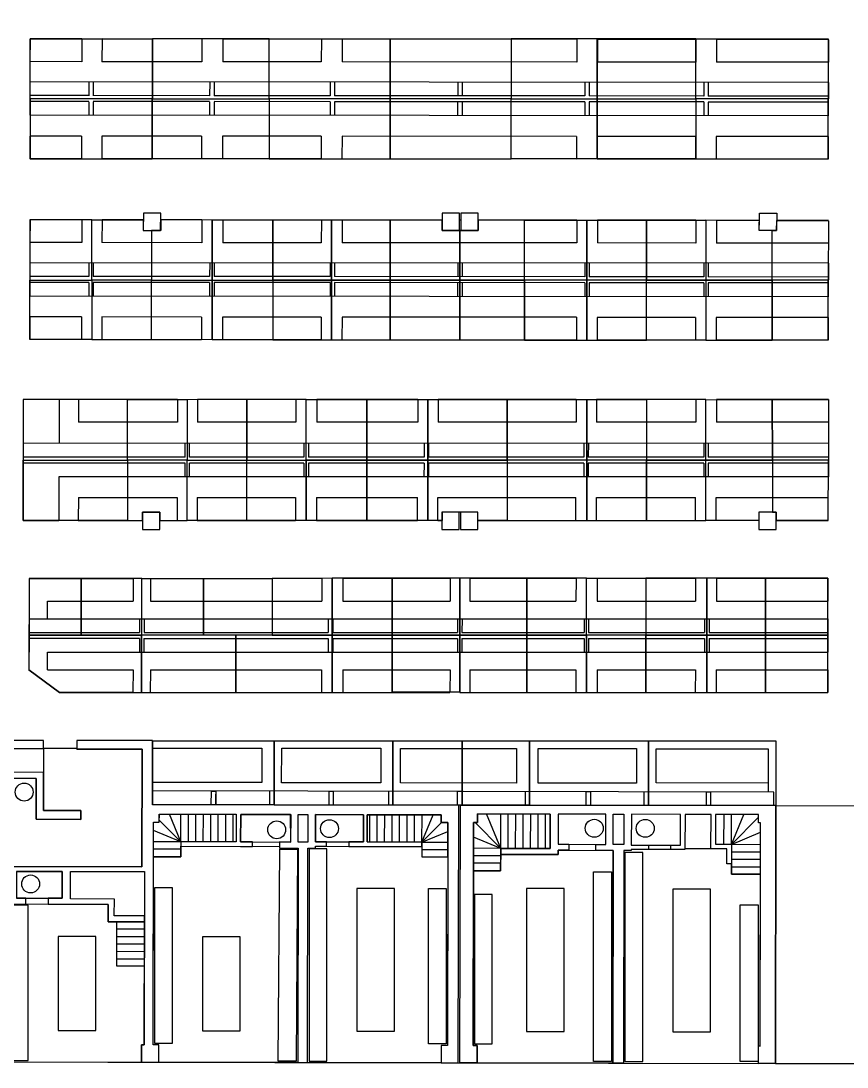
# Model space of a CAD drawing. Header units: millimetres. Extents: x 4722 to 16657, y -6012 to 3767.
# Drawn here: x 7179 to 9943, y -6012 to -2509 of the extents above; entities that cross this region are included whole.
import ezdxf

# ---------------------------------------------------------------- set-up
doc = ezdxf.new("R2010")
doc.units = ezdxf.units.MM
for name, color, linetype in [('Chair', 4, 'Continuous'), ('Entrance', 2, 'Continuous'), ('Floor', 3, 'Continuous'), ('Furniture', 2, 'Continuous'), ('Offices', 1, 'Continuous'), ('Stairs', 2, 'Continuous'), ('Toilets', 40, 'Continuous'), ('Walls', 6, 'Continuous')]:
    doc.layers.add(name, color=color, linetype=linetype)

msp = doc.modelspace()

# ---------------------------------------------------------------- linework, layer by layer
at = {"layer": 'Chair', "linetype": 'ByBlock'}
for p, q in [((7209.1, -2569.7), (7208.9, -2645.7)), ((7382.1, -2569.9), (7209.1, -2569.7)), ((7382.1, -2569.9), (7381.9, -2645.9)), ((7450.1, -2569.9), (7449.9, -2645.9)), ((7784.1, -2570.1), (7450.1, -2569.9)), ((7784.1, -2570.1), (7783.9, -2646.1)), ((7854.1, -2570.2), (7853.9, -2646.2)), ((8184.1, -2570.4), (7854.1, -2570.2)), ((8184.1, -2570.4), (8183.9, -2646.4)), ((8254.1, -2570.5), (8253.9, -2646.5)), ((8588.2, -2570.7), (8254.1, -2570.5)), ((9039.1, -2571), (8588.2, -2570.7)), ((9039.1, -2571), (9038.9, -2647)), ((9108.1, -2571.1), (9107.9, -2647.1)), ((9437.1, -2571.3), (9108.1, -2571.1)), ((9437.1, -2571.3), (9436.9, -2647.3)), ((9506.1, -2571.4), (9505.9, -2647.4)), ((9881.1, -2571.6), (9506.1, -2571.4)), ((9881.1, -2572.7), (9880.9, -2647.6)), ((7381.9, -2645.9), (7208.9, -2645.7)), ((7783.9, -2646.1), (7449.9, -2645.9)), ((8183.9, -2646.4), (7853.9, -2646.2)), ((9038.9, -2647), (8253.9, -2646.5)), ((9436.9, -2647.3), (9107.9, -2647.1)), ((9881.1, -2647.6), (9505.9, -2647.4)), ((7208.8, -2713.2), (7208.5, -2825.2)), ((9881.1, -2715.1), (7208.8, -2713.2)), ((7405.9, -2714), (7405.8, -2760)), ((7405.9, -2714), (7405.8, -2760)), ((7420.9, -2714), (7420.8, -2760)), ((7420.9, -2714), (7420.8, -2760)), ((7810.3, -2714), (7810.2, -2760)), ((7825.3, -2714), (7825.2, -2760)), ((8213.5, -2714), (8213.4, -2760)), ((8228.5, -2714), (8228.4, -2760)), ((8640.3, -2714.3), (8640.2, -2760.3)), ((8655.3, -2714.3), (8655.2, -2760.3)), ((9065.8, -2714.6), (9065.7, -2760.6)), ((9080.8, -2714.6), (9080.7, -2760.6)), ((9463.8, -2714.8), (9463.7, -2760.8)), ((9478.8, -2714.9), (9478.7, -2760.9)), ((9880.8, -2715.1), (9880.5, -2827.1)), ((7405.8, -2759.4), (7208.7, -2759.2)), ((7810.2, -2759.7), (7420.8, -2759.4)), ((8213.4, -2760), (7825.2, -2759.7)), ((9065.7, -2760.6), (8228.4, -2760)), ((9463.7, -2760.8), (9080.7, -2760.6)), ((9881.1, -2761.1), (9478.7, -2760.9)), ((7405.7, -2779.4), (7208.6, -2779.2)), ((7405.7, -2780), (7405.6, -2826)), ((7420.7, -2780), (7420.6, -2826)), ((7810.2, -2779.7), (7420.7, -2779.4)), ((7810.2, -2780), (7810, -2826)), ((7825.2, -2780), (7825, -2826)), ((8213.3, -2780), (7825.2, -2779.7)), ((8213.3, -2780), (8213.2, -2826)), ((8228.3, -2780), (8228.2, -2826)), ((9065.6, -2780.6), (8228.3, -2780)), ((8640.1, -2780.3), (8640, -2826.3)), ((8655.1, -2780.3), (8655, -2826.3)), ((9065.6, -2780.6), (9065.5, -2826.6)), ((9080.6, -2780.6), (9080.5, -2826.6)), ((9463.6, -2780.8), (9080.6, -2780.6)), ((9463.6, -2780.8), (9463.5, -2826.8)), ((9478.6, -2780.9), (9478.5, -2826.9)), ((9881.1, -2781.1), (9478.6, -2780.9)), ((9881.1, -2827.1), (7208.5, -2825.2)), ((7208.3, -2894.7), (7208.1, -2970.7)), ((7381.3, -2894.9), (7208.3, -2894.7)), ((7381.3, -2894.9), (7381.1, -2970.9)), ((7449.3, -2894.9), (7449.1, -2970.9)), ((7783.3, -2895.1), (7449.3, -2894.9)), ((7783.3, -2895.1), (7783.1, -2971.1)), ((7853.3, -2895.2), (7853.1, -2971.2)), ((8183.3, -2895.4), (7853.3, -2895.2)), ((8183.3, -2895.4), (8183.1, -2971.4)), ((8253.3, -2895.5), (8253.1, -2971.5)), ((9038.3, -2896), (8253.3, -2895.5)), ((9038.3, -2896), (9038.1, -2972)), ((9107.3, -2896.1), (9107.1, -2972.1)), ((9436.3, -2896.3), (9107.3, -2896.1)), ((9436.3, -2896.3), (9436.1, -2972.3)), ((9505.3, -2896.4), (9505.1, -2972.4)), ((9881.1, -2896.6), (9505.3, -2896.4)), ((9880.3, -2896.6), (9880.1, -2972.6)), ((7381.1, -2970.9), (7208.1, -2970.7)), ((7783.1, -2971.1), (7449.1, -2970.9)), ((8183.1, -2971.4), (7853.1, -2971.2)), ((9038.1, -2972), (8253.1, -2971.5)), ((9436.1, -2972.3), (9107.1, -2972.1)), ((9880.1, -2972.6), (9505.1, -2972.4)), ((7209.1, -3175.4), (7208.9, -3251.4)), ((7382.1, -3175.5), (7209.1, -3175.4)), ((7382.1, -3175.5), (7381.9, -3251.5)), ((7450.1, -3175.6), (7449.9, -3251.6)), ((7588.4, -3175.7), (7450.1, -3175.6)), ((7784.1, -3175.8), (7646.3, -3175.7)), ((7784.1, -3175.8), (7783.9, -3251.8)), ((7854.1, -3175.9), (7853.9, -3251.9)), ((8184.1, -3176.1), (7854.1, -3175.9)), ((8184.1, -3176.1), (8183.9, -3252.1)), ((8254.1, -3176.2), (8253.9, -3252.2)), ((8588.2, -3176.4), (8254.1, -3176.2)), ((8651, -3176.4), (8646, -3176.4)), ((9039.1, -3176.7), (8709, -3176.5)), ((9039.1, -3176.7), (9038.9, -3252.7)), ((9108.1, -3176.8), (9107.9, -3252.8)), ((9437.1, -3177), (9108.1, -3176.8)), ((9437.1, -3177), (9436.9, -3253)), ((9506.1, -3177.1), (9505.9, -3253.1)), ((9649.8, -3177.2), (9506.1, -3177.1)), ((9881.1, -3177.3), (9707.8, -3177.2)), ((9881.1, -3178.4), (9880.9, -3253.3)), ((7381.9, -3251.5), (7208.9, -3251.4)), ((7783.9, -3251.8), (7449.9, -3251.6)), ((8183.9, -3252.1), (7853.9, -3251.9)), ((9038.9, -3252.7), (8253.9, -3252.2)), ((9436.9, -3253), (9107.9, -3252.8)), ((9881.1, -3253.3), (9505.9, -3253.1)), ((7208.8, -3318.9), (7208.5, -3430.9)), ((9881.1, -3320.8), (7208.8, -3318.9)), ((7405.9, -3319.6), (7405.8, -3365.6)), ((7405.9, -3319.6), (7405.8, -3365.6)), ((7420.9, -3319.6), (7420.8, -3365.6)), ((7420.9, -3319.6), (7420.8, -3365.6)), ((7810.3, -3319.6), (7810.2, -3365.6)), ((7810.3, -3319.6), (7810.2, -3365.6)), ((7825.3, -3319.6), (7825.2, -3365.6)), ((7825.3, -3319.6), (7825.2, -3365.6)), ((8213.5, -3319.6), (8213.4, -3365.6)), ((8213.5, -3319.6), (8213.4, -3365.6)), ((8228.5, -3319.6), (8228.4, -3365.6)), ((8228.5, -3319.6), (8228.4, -3365.6)), ((8640.3, -3319.9), (8640.2, -3365.9)), ((8640.3, -3319.9), (8640.2, -3365.9)), ((8655.3, -3319.9), (8655.2, -3365.9)), ((8655.3, -3319.9), (8655.2, -3365.9)), ((9065.8, -3320.2), (9065.7, -3366.2)), ((9065.8, -3320.2), (9065.7, -3366.2)), ((9080.8, -3320.3), (9080.7, -3366.3)), ((9080.8, -3320.3), (9080.7, -3366.3)), ((9463.8, -3320.5), (9463.7, -3366.5)), ((9478.8, -3320.5), (9478.7, -3366.5)), ((9880.8, -3320.8), (9880.5, -3432.8)), ((7405.7, -3385.1), (7208.6, -3384.9)), ((7405.8, -3365.1), (7208.7, -3364.9)), ((7405.7, -3385.6), (7405.6, -3431.6)), ((7405.7, -3385.6), (7405.6, -3431.6)), ((7420.7, -3385.6), (7420.6, -3431.6)), ((7420.7, -3385.6), (7420.6, -3431.6)), ((7810.2, -3385.3), (7420.7, -3385.1)), ((7810.2, -3365.3), (7420.8, -3365.1)), ((7810.2, -3385.6), (7810, -3431.6)), ((7810.2, -3385.6), (7810, -3431.6)), ((7825.2, -3385.6), (7825, -3431.6)), ((7825.2, -3385.6), (7825, -3431.6)), ((8213.4, -3365.6), (7825.2, -3365.4)), ((8213.3, -3385.6), (7825.2, -3385.4)), ((8213.3, -3385.6), (8213.2, -3431.6)), ((8213.3, -3385.6), (8213.2, -3431.6)), ((8228.3, -3385.6), (8228.2, -3431.6)), ((8228.3, -3385.6), (8228.2, -3431.6)), ((9065.6, -3386.2), (8228.3, -3385.6)), ((9065.7, -3366.2), (8228.4, -3365.6)), ((8640.1, -3385.9), (8640, -3431.9)), ((8640.1, -3385.9), (8640, -3431.9)), ((8655.1, -3385.9), (8655, -3431.9)), ((8655.1, -3385.9), (8655, -3431.9)), ((9065.6, -3386.2), (9065.5, -3432.2)), ((9065.6, -3386.2), (9065.5, -3432.2)), ((9080.6, -3386.3), (9080.5, -3432.3)), ((9080.6, -3386.3), (9080.5, -3432.3)), ((9463.6, -3386.5), (9080.6, -3386.3)), ((9463.7, -3366.5), (9080.7, -3366.3)), ((9463.6, -3386.5), (9463.5, -3432.5)), ((9478.6, -3386.5), (9478.5, -3432.5)), ((9881.1, -3386.8), (9478.6, -3386.5)), ((9881.1, -3366.8), (9478.7, -3366.5)), ((9881.1, -3432.8), (7208.5, -3430.9)), ((7208.3, -3500.4), (7208.1, -3576.4)), ((7381.3, -3500.5), (7208.3, -3500.4)), ((7381.3, -3500.5), (7381.1, -3576.5)), ((7449.3, -3500.6), (7449.1, -3576.6)), ((7783.3, -3500.8), (7449.3, -3500.6)), ((7783.3, -3500.8), (7783.1, -3576.8)), ((7853.3, -3500.9), (7853.1, -3576.9)), ((8183.3, -3501.1), (7853.3, -3500.9)), ((8183.3, -3501.1), (8183.1, -3577.1)), ((8253.3, -3501.2), (8253.1, -3577.2)), ((9038.3, -3501.7), (8253.3, -3501.2)), ((9038.3, -3501.7), (9038.1, -3577.7)), ((9107.3, -3501.8), (9107.1, -3577.8)), ((9436.3, -3502), (9107.3, -3501.8)), ((9436.3, -3502), (9436.1, -3578)), ((9505.3, -3502.1), (9505.1, -3578.1)), ((9881.1, -3502.3), (9505.3, -3502.1)), ((9880.3, -3502.3), (9880.1, -3578.3)), ((7381.1, -3576.5), (7208.1, -3576.4)), ((7783.1, -3576.8), (7449.1, -3576.6)), ((8183.1, -3577.1), (7853.1, -3576.9)), ((9038.1, -3577.7), (8253.1, -3577.2)), ((9436.1, -3578), (9107.1, -3577.8)), ((9880.1, -3578.3), (9505.1, -3578.1)), ((7186.6, -3777.1), (7185.6, -4181.4)), ((7306.6, -3777.1), (7186.6, -3777.1)), ((7306.6, -3777.1), (7306.2, -3923.6)), ((7371.6, -3777.1), (7371.4, -3853.1)), ((7702.6, -3777.1), (7371.6, -3777.1)), ((7702.6, -3777.1), (7702.4, -3853.1)), ((7769.6, -3777.1), (7769.4, -3853.1)), ((8098.6, -3777.1), (7769.6, -3777.1)), ((8098.6, -3777.1), (8098.4, -3853.1)), ((8168.6, -3777.1), (8168.4, -3853.1)), ((8506.6, -3777.1), (8168.6, -3777.1)), ((8506.6, -3777.1), (8506.4, -3853.1)), ((8574.7, -3777.1), (8574.5, -3853.1)), ((9036.6, -3777), (8574.7, -3777.1)), ((9036.6, -3777), (9036.4, -3853)), ((9105.3, -3777), (9105.1, -3853)), ((9437.3, -3777), (9105.3, -3777)), ((9437.3, -3777), (9437.1, -3853)), ((9506.3, -3777), (9506.1, -3853)), ((9881.3, -3777), (9506.3, -3777)), ((9881.3, -3777), (9881.1, -3853)), ((7702.4, -3853.1), (7371.4, -3853.1)), ((8098.4, -3853.1), (7769.4, -3853.1)), ((8506.4, -3853.1), (8168.4, -3853.1)), ((9036.4, -3853), (8574.5, -3853.1)), ((9437.1, -3853), (9105.1, -3853)), ((9881.1, -3853), (9506.1, -3853)), ((9881, -3923.5), (7186.3, -3923.6)), ((7728.1, -3969.6), (7728.3, -3923.6)), ((7743.1, -3969.6), (7743.3, -3923.6)), ((8125.7, -3923.6), (8125.6, -3969.6)), ((8140.7, -3923.6), (8140.6, -3969.6)), ((8527.7, -3923.6), (8527.6, -3969.6)), ((8542.7, -3923.6), (8542.6, -3969.6)), ((9062.5, -3923.5), (9062.4, -3969.5)), ((9077.5, -3923.5), (9077.4, -3969.5)), ((9464, -3923.5), (9463.9, -3969.5)), ((9479, -3923.5), (9478.9, -3969.5)), ((9881, -3923.5), (9880.7, -4035.5)), ((7728.1, -3969.6), (7186.1, -3969.6)), ((7728.1, -3989.6), (7186.1, -3989.6)), ((7728, -4035.6), (7728.1, -3989.6)), ((7743, -4035.6), (7743.1, -3989.6)), ((8125.6, -3969.6), (7743.1, -3969.6)), ((8125.6, -3989.6), (7743.1, -3989.6)), ((8125.6, -3989.6), (8125.5, -4035.6)), ((8140.6, -3989.6), (8140.5, -4035.6)), ((8527.6, -3969.6), (8140.6, -3969.6)), ((8527.6, -3989.6), (8140.6, -3989.6)), ((8527.6, -3989.6), (8527.5, -4035.6)), ((8542.6, -3989.6), (8542.5, -4035.6)), ((9062.4, -3969.5), (8542.6, -3969.6)), ((9062.3, -3989.5), (8542.6, -3989.6)), ((9062.3, -3989.5), (9062.2, -4035.5)), ((9077.3, -3989.5), (9077.2, -4035.5)), ((9463.8, -3989.5), (9077.3, -3989.5)), ((9463.9, -3969.5), (9077.4, -3969.5)), ((9463.8, -3989.5), (9463.7, -4035.5)), ((9478.8, -3989.5), (9478.7, -4035.5)), ((9880.8, -3989.5), (9478.8, -3989.5)), ((9880.9, -3969.5), (9478.9, -3969.5)), ((7305.9, -4035.6), (7305.6, -4181.4)), ((9880.7, -4035.5), (7305.9, -4035.9)), ((7370.8, -4105.4), (7370.6, -4181.4)), ((7370.8, -4105.4), (7701.8, -4105.4)), ((7701.8, -4105.4), (7701.6, -4181.4)), ((7768.8, -4105.4), (7768.6, -4181.4)), ((7768.8, -4105.4), (8097.8, -4105.4)), ((8097.8, -4105.4), (8097.6, -4181.4)), ((8167.8, -4105.4), (8167.6, -4181.4)), ((8167.8, -4105.4), (8505.5, -4105.4)), ((8505.4, -4181.4), (8505.5, -4105.4)), ((8573.4, -4181.4), (8573.5, -4105.4)), ((8573.5, -4105.4), (9035.8, -4105.4)), ((9035.7, -4181.4), (9035.8, -4105.4)), ((9104.4, -4181.4), (9104.5, -4105.4)), ((9104.5, -4105.4), (9436.5, -4105.4)), ((9436.4, -4181.4), (9436.5, -4105.4)), ((9505.4, -4181.3), (9505.5, -4105.3)), ((9505.5, -4105.3), (9880.5, -4105.3)), ((9880.4, -4181.3), (9880.5, -4105.3)), ((7185.6, -4181.4), (7305.6, -4181.4)), ((7370.6, -4181.4), (7586, -4181.4)), ((7644, -4181.4), (7701.6, -4181.4)), ((7768.6, -4181.4), (8097.6, -4181.4)), ((8167.6, -4181.4), (8505.4, -4181.4)), ((8573.4, -4181.4), (8586.8, -4181.4)), ((8707.7, -4181.4), (9035.6, -4181.4)), ((9104.4, -4181.4), (9436.4, -4181.4)), ((9505.4, -4181.3), (9648.7, -4181.3)), ((9706.6, -4181.3), (9880.4, -4181.3)), ((7206.2, -4376), (7205.4, -4682)), ((7206.2, -4376), (7554.4, -4375.8)), ((7554.4, -4375.8), (7554.2, -4452)), ((7612.4, -4375.8), (7612.2, -4452)), ((7612.4, -4375.8), (8185.4, -4375.5)), ((8185.4, -4375.5), (8185.2, -4452)), ((8256.4, -4375.4), (8256.2, -4452)), ((8256.4, -4375.4), (8615.4, -4375.2)), ((8615.4, -4375.2), (8615.2, -4451.9)), ((8681.4, -4375.2), (8681.2, -4451.9)), ((8681.4, -4375.2), (9036.4, -4375)), ((9036.4, -4375), (9036.2, -4451.9)), ((9107.4, -4375), (9107.2, -4451.9)), ((9107.4, -4375), (9436.4, -4374.8)), ((9436.4, -4374.8), (9436.2, -4451.9)), ((9506.4, -4374.8), (9506.2, -4451.9)), ((9506.4, -4374.8), (9879.4, -4374.6)), ((9879.4, -4374.6), (9879.2, -4451.9)), ((7267.3, -4511), (7267.4, -4452)), ((7267.4, -4452), (7554.2, -4452)), ((7612.2, -4452), (8185.2, -4452)), ((8256.2, -4452), (8615.2, -4451.9)), ((8681.2, -4451.9), (9036.2, -4451.9)), ((9107.2, -4451.9), (9436.2, -4451.9)), ((9506.2, -4451.9), (9879.2, -4451.9)), ((7205.8, -4511), (9879.1, -4510.9)), ((7575.6, -4511), (7575.5, -4557)), ((7590.6, -4511), (7590.5, -4557)), ((8207.3, -4511), (8207.2, -4557)), ((8222.3, -4511), (8222.2, -4557)), ((8639.7, -4511), (8639.5, -4557)), ((8654.7, -4511), (8654.5, -4557)), ((9063.5, -4511), (9063.3, -4557)), ((9078.5, -4511), (9078.3, -4557)), ((9466.7, -4511), (9466.6, -4557)), ((9481.7, -4511), (9481.6, -4557)), ((9879.1, -4510.9), (9878.8, -4622.9)), ((7575.4, -4577), (7205.6, -4577)), ((7205.7, -4557), (7575.5, -4557)), ((7575.4, -4577), (7575.3, -4623)), ((7590.4, -4577), (7590.3, -4623)), ((7590.4, -4577), (8207.2, -4577)), ((7590.5, -4557), (8207.2, -4557)), ((8207.2, -4577), (8207, -4623)), ((8222.2, -4577), (8222, -4623)), ((8222.2, -4557), (8639.5, -4556.9)), ((8222.2, -4577), (8639.5, -4576.9)), ((8639.5, -4577), (8639.4, -4623)), ((8654.5, -4577), (8654.4, -4623)), ((8654.5, -4556.9), (9063.3, -4556.9)), ((8654.5, -4576.9), (9063.3, -4576.9)), ((9063.3, -4577), (9063.2, -4623)), ((9078.3, -4577), (9078.2, -4623)), ((9078.3, -4556.9), (9466.6, -4556.9)), ((9078.3, -4576.9), (9466.5, -4576.9)), ((9466.5, -4577), (9466.4, -4623)), ((9481.5, -4577), (9481.4, -4623)), ((9481.5, -4576.9), (9878.9, -4576.9)), ((9481.6, -4556.9), (9879, -4556.9)), ((7267.1, -4682), (7267.2, -4623)), ((7267.2, -4623), (9878.8, -4622.9)), ((7307.8, -4758), (7205.4, -4682)), ((7267.1, -4681.7), (7553.7, -4682)), ((7553.7, -4682), (7553.5, -4758)), ((7611.7, -4682), (7611.5, -4758)), ((7611.7, -4682), (8184.7, -4682)), ((8184.7, -4682), (8184.5, -4758)), ((8255.7, -4682), (8255.5, -4758)), ((8255.7, -4682), (8614.7, -4681.9)), ((8614.7, -4681.9), (8614.5, -4757.9)), ((8680.7, -4681.9), (8680.5, -4757.9)), ((8680.7, -4681.9), (9035.7, -4681.9)), ((9035.7, -4681.9), (9035.5, -4757.9)), ((9106.7, -4681.9), (9106.5, -4757.9)), ((9106.7, -4681.9), (9435.7, -4681.9)), ((9435.7, -4681.9), (9435.5, -4757.9)), ((9505.7, -4681.9), (9505.5, -4757.9)), ((9505.7, -4681.9), (9878.7, -4681.9)), ((9878.7, -4681.9), (9878.5, -4757.9)), ((7553.5, -4758), (7307.8, -4758)), ((7611.5, -4758), (8184.5, -4758)), ((8255.5, -4758), (8614.5, -4757.9)), ((8680.5, -4757.9), (9035.5, -4757.9)), ((9106.5, -4757.9), (9435.5, -4757.9)), ((9505.5, -4757.9), (9878.5, -4757.9))]:
    msp.add_line(p, q, dxfattribs=at)
at = {"layer": 'Chair'}
for p, q in [((8051.1, -5059.8), (8051.3, -4944.5)), ((8449.1, -5060.4), (8449.4, -4945.1)), ((8909.2, -5061.1), (8909.5, -4945.7)), ((9304.2, -5060.5), (9304.4, -4946.3)), ((9679.2, -5061.3), (9679.1, -5091.6)), ((9698.6, -5091.6), (7619, -5087.4)), ((7830.9, -5133.9), (7831, -5097.9)), ((8010.7, -5088.2), (8010.6, -5134.2)), ((8010.7, -5088.2), (8010.6, -5134.2)), ((8025.7, -5088.3), (8025.6, -5134.3)), ((8025.7, -5088.3), (8025.6, -5134.1)), ((8209.6, -5134.3), (8209.7, -5088.7)), ((8209.6, -5134.3), (8209.7, -5088.7)), ((8224.7, -5088.7), (8209.7, -5088.7)), ((8224.7, -5088.7), (8209.7, -5088.7)), ((8224.6, -5134.4), (8224.7, -5088.7)), ((8224.6, -5134.4), (8224.7, -5088.7)), ((8408.7, -5089.1), (8408.6, -5135.1)), ((8423.7, -5089.1), (8423.6, -5135.1)), ((8639.8, -5135.1), (8639.9, -5089.5)), ((8654.9, -5089.6), (8639.9, -5089.5)), ((8654.8, -5135.1), (8654.9, -5089.6)), ((8865.7, -5090), (8865.6, -5135.4)), ((8880.7, -5090), (8880.6, -5135.4)), ((9070.6, -5135.7), (9070.7, -5090.3)), ((9085.7, -5090.4), (9070.7, -5090.3)), ((9085.6, -5136.4), (9085.7, -5090.4)), ((9263.5, -5090.8), (9263.4, -5136.8)), ((9278.5, -5090.8), (9278.4, -5136.8)), ((9472.6, -5136.3), (9472.7, -5091.1)), ((9487.7, -5091.2), (9472.7, -5091.1)), ((9487.6, -5136.3), (9487.7, -5091.2)), ((9698.6, -5136.7), (9698.6, -5091.6))]:
    msp.add_line(p, q, dxfattribs=at)
at = {"layer": 'Chair', "flags": 128}
for points in [[(7619.3, -4944.4), (7985.3, -4944.4), (7985.2, -5058.6), (7619.2, -5058.6)], [(8051.3, -4944.5), (8383.3, -4944.5), (8383.2, -5060.5), (8051.1, -5059.8)], [(8449.4, -4945.1), (8837.4, -4945.6), (8837.2, -5061.2), (8449.1, -5060.4)], [(8909.5, -4945.7), (9238.4, -4945.6), (9238.2, -5061.8), (8909.1, -5061.1)], [(9304.4, -4946.3), (9679.4, -4946.3), (9679.2, -5061.3), (9304.1, -5060.5)], [(7831, -5087.8), (7830.9, -5133.8), (7815.8, -5133.8), (7816, -5087.8), (7831, -5087.8)]]:
    msp.add_lwpolyline(points, dxfattribs=at)
at = {"layer": 'Entrance'}
msp.add_lwpolyline([(9705.5, -5136.4), (10651.1, -5137.8), (10650.1, -6001.3), (9704.3, -5999.8)], close=True, dxfattribs=at)
at = {"layer": 'Floor'}
msp.add_lwpolyline([(15569.3, -1098.1), (14705.2, -1097.9), (14704.3, -1468.8), (14095.6, -1468.8), (14095.6, -1149.4), (11652.5, -1149.7), (11651.1, -2091.4), (9709.1, -2088.4), (9710.3, -1149.9), (5800.3, -1151.4), (5792.9, -5991.8), (9704.4, -5999.8), (15560.5, -6011.8)], close=True, dxfattribs=at)
at = {"layer": 'Furniture', "elevation": 0}
for points in [[(8039.6, -5992.1), (8044.6, -5282.1), (8104.6, -5282.1), (8099.6, -5992.1)], [(8202.9, -5991.5), (8202.9, -5281.5), (8142.9, -5281.5), (8142.9, -5991.5)], [(9259.9, -5993.7), (9259.9, -5293.7), (9199.9, -5293.7), (9199.9, -5993.7)], [(9094.9, -5993.6), (9094.9, -5358.6), (9154.9, -5358.6), (9154.9, -5993.6)], [(7686, -5932.1), (7686, -5412.1), (7626, -5412.1), (7626, -5932.1)], [(8429, -5891.5), (8429, -5413.6), (8302.9, -5413.6), (8302.9, -5891.5)], [(8542.2, -5933.6), (8542.2, -5413.6), (8602.2, -5413.6), (8602.2, -5933.6)], [(8996.5, -5892.4), (8996.5, -5414.4), (8870.4, -5414.4), (8870.4, -5892.4)], [(9486, -5893.7), (9486, -5415.7), (9359.9, -5415.7), (9359.9, -5893.7)], [(8756.2, -5933.6), (8756.2, -5433.6), (8696.2, -5433.6), (8696.2, -5933.6)], [(7202.9, -5989.5), (7202.9, -5469.5), (7142.9, -5469.5), (7142.9, -5989.5)], [(9586, -5993.7), (9586, -5468.7), (9646, -5468.7), (9646, -5993.7)], [(7429, -5889.5), (7429, -5574.5), (7302.9, -5574.5), (7302.9, -5889.5)], [(7912.1, -5890.6), (7912.1, -5575.6), (7786, -5575.6), (7786, -5890.6)]]:
    msp.add_lwpolyline(points, close=True, dxfattribs=at)
at = {"layer": 'Offices', "elevation": 0}
for points in [[(7209.1, -2569.8), (7618.1, -2569.8), (7618.1, -2770.3), (7209.1, -2770.3)], [(8008.9, -2569.8), (7618.5, -2569.8), (7618.5, -2770.3), (8008.9, -2770.3)], [(8008.9, -2569.8), (8413.9, -2569.8), (8413.9, -2770.3), (8008.9, -2770.3)], [(8413.9, -2569.8), (8818.9, -2569.8), (8818.9, -2770.3), (8413.9, -2770.3)], [(9107.3, -2569.8), (8818.9, -2569.8), (8818.9, -2770.3), (9107.3, -2770.3)], [(9436.9, -2569.8), (9107.3, -2569.8), (9107.3, -2770.3), (9436.9, -2770.3)], [(9436.9, -2569.8), (9880.6, -2569.8), (9880.6, -2770.3), (9436.9, -2770.3)], [(7209.1, -2970.8), (7618.1, -2970.8), (7618.1, -2770.3), (7209.1, -2770.3)], [(8008.9, -2970.8), (7618.5, -2970.8), (7618.5, -2770.3), (8008.9, -2770.3)], [(8008.9, -2970.8), (8413.9, -2970.8), (8413.9, -2770.3), (8008.9, -2770.3)], [(8413.9, -2970.8), (8818.9, -2970.8), (8818.9, -2770.3), (8413.9, -2770.3)], [(9107.3, -2970.8), (8818.9, -2970.8), (8818.9, -2770.3), (9107.3, -2770.3)], [(9436.9, -2970.8), (9107.3, -2970.8), (9107.3, -2770.3), (9436.9, -2770.3)], [(9436.9, -2970.8), (9880.6, -2970.8), (9880.6, -2770.3), (9436.9, -2770.3)], [(7416, -3175.6), (7208.6, -3175.6), (7208.6, -3376.9), (7416, -3376.9)], [(7416, -3175.6), (7588.2, -3175.6), (7588.2, -3211.4), (7615.5, -3211.4), (7615.5, -3376.9), (7416, -3376.9)], [(7818.7, -3176.1), (7646.3, -3175.8), (7646.3, -3211.4), (7615.5, -3211.4), (7615.5, -3376.9), (7818.7, -3376.9)], [(7818.7, -3376.9), (8021.8, -3376.9), (8021.8, -3176.1), (7818.7, -3176.1)], [(8021.8, -3376.9), (8218, -3376.9), (8218, -3176.3), (8021.8, -3176.1)], [(8218, -3376.9), (8414.1, -3376.9), (8414.1, -3176.3), (8218, -3176.3)], [(8647.5, -3211.4), (8588, -3211.4), (8588, -3176.5), (8414.1, -3176.3), (8414.1, -3376.9), (8647.5, -3376.8)], [(8864.1, -3176.7), (8709, -3176.3), (8709, -3211.4), (8647.5, -3211.4), (8647.5, -3376.8), (8864.1, -3376.9)], [(9072.7, -3376.9), (8864.1, -3376.9), (8864.1, -3176.7), (9072.7, -3176.7)], [(9271.8, -3376.9), (9072.7, -3376.9), (9072.7, -3176.9), (9271.8, -3176.9)], [(9470.7, -3376.9), (9271.8, -3376.9), (9271.8, -3176.9), (9470.7, -3176.9)], [(9470.7, -3376.9), (9693.2, -3376.9), (9693.2, -3211.4), (9649.7, -3211.4), (9649.8, -3177.2), (9470.7, -3176.9)], [(9880.6, -3376.9), (9693.2, -3376.9), (9693.2, -3211.4), (9707.7, -3211.4), (9707.8, -3177.3), (9881.1, -3178.4)], [(7416, -3576.3), (7208.6, -3576.3), (7208.6, -3376.9), (7416, -3376.9)], [(7416, -3576.3), (7615.5, -3576.3), (7615.5, -3376.9), (7416, -3376.9)], [(7818.7, -3577.1), (7615.5, -3576.3), (7615.5, -3376.9), (7818.7, -3376.9)], [(7818.7, -3376.9), (8021.8, -3376.9), (8021.8, -3577.1), (7818.7, -3577.1)], [(8021.8, -3577.1), (8218, -3577.2), (8218, -3376.9), (8021.8, -3376.9)], [(8218, -3577.2), (8414.1, -3577.2), (8414.1, -3376.9), (8218, -3376.9)], [(8414.1, -3577.3), (8647.5, -3577.3), (8647.5, -3376.8), (8414.1, -3376.8)], [(8647.5, -3577.4), (8864.1, -3577.5), (8864.1, -3376.9), (8647.5, -3376.8)], [(8864.1, -3577.7), (9072.7, -3577.7), (9072.7, -3376.9), (8864.1, -3376.9)], [(9072.7, -3577.7), (9271.8, -3577.7), (9271.8, -3376.9), (9072.7, -3376.9)], [(9271.8, -3376.9), (9470.7, -3376.9), (9470.7, -3578.2), (9271.8, -3578.2)], [(9693.2, -3376.9), (9470.7, -3376.9), (9470.7, -3578.2), (9693.1, -3578.2)], [(9692.2, -3577.2), (9880.6, -3577.2), (9880.6, -3376.9), (9692.2, -3376.9)], [(7535.7, -3777.2), (7186.4, -3777.1), (7186.4, -3979.5), (7535.7, -3979.6)], [(7535.7, -3777.2), (7735.2, -3777.2), (7735.2, -3979.6), (7535.7, -3979.6)], [(7934.5, -3776.8), (7735.2, -3777.5), (7735.2, -3979.6), (7934.5, -3979.6)], [(7934.5, -3979.6), (8132.7, -3979.6), (8132.7, -3777.1), (7934.5, -3777.1)], [(8132.7, -3777.2), (8335.8, -3777.1), (8335.8, -3979.6), (8132.7, -3979.6)], [(8335.8, -3777.1), (8540, -3777.1), (8540, -3979.6), (8335.8, -3979.6)], [(8540, -3777.1), (8805.9, -3777.1), (8805.9, -3979.6), (8540, -3979.6)], [(8805.9, -3777.1), (9072.9, -3777.1), (9072.9, -3979.6), (8805.9, -3979.6)], [(9072.9, -3777.1), (9272, -3777.1), (9272, -3979.6), (9072.9, -3979.6)], [(9272, -3979.6), (9470.9, -3979.6), (9470.9, -3777.1), (9272, -3777.1)], [(9693.4, -3979.6), (9470.9, -3979.6), (9470.9, -3777.7), (9692.4, -3777.1)], [(9692.4, -3777.1), (9881.3, -3777.1), (9880.8, -3979.6), (9693.4, -3979.6)], [(7535.7, -4181.5), (7185.9, -4181.4), (7185.9, -3979.5), (7535.7, -3979.6)], [(7535.7, -4181.5), (7586, -4181.5), (7586, -4153.9), (7644, -4153.9), (7644, -4181.5), (7735.2, -4181.4), (7735.2, -3979.6), (7535.7, -3979.6)], [(7933.3, -4181.4), (7735.2, -4181.5), (7735.2, -3979.6), (7933.3, -3979.6)], [(7934.5, -3979.6), (8132.7, -3979.6), (8132.7, -4181.4), (7934.5, -4181.4)], [(8132.7, -3979.6), (8335.8, -3979.5), (8335.8, -4182), (8132.7, -4182.3)], [(8335.8, -3979.6), (8540, -3979.6), (8540, -4181.4), (8335.8, -4181.4)], [(8805.9, -4181.4), (8707.7, -4181.4), (8708, -4153.9), (8588.2, -4153.8), (8588.2, -4181.4), (8540, -4181.5), (8540, -3979.6), (8805.9, -3979.6)], [(9072.9, -3979.6), (8805.9, -3979.6), (8805.9, -4181.4), (9072.9, -4181.4)], [(9272, -3979.6), (9072.9, -3979.6), (9072.9, -4181.4), (9272, -4181.4)], [(9470.9, -3979.6), (9272, -3979.6), (9272, -4181.4), (9470.9, -4181.4)], [(9470.9, -3979.6), (9693.4, -3979.6), (9693.4, -4153.9), (9648.6, -4153.9), (9648.6, -4181.4), (9470.9, -4181.4)], [(9880.8, -3979.6), (9693.4, -3979.6), (9693.4, -4153.9), (9706.5, -4153.9), (9706.6, -4182), (9880.4, -4181.4)], [(7205.9, -4566), (7380.1, -4566), (7380.1, -4375.9), (7205.9, -4375.9)], [(7583.4, -4375.8), (7380.1, -4375.9), (7380, -4566.2), (7583.3, -4566.2)], [(7583.4, -4375.8), (7789.7, -4375.8), (7789.7, -4566.3), (7583.4, -4566.3)], [(8019.2, -4566.3), (7789.7, -4566.3), (7789.7, -4375.7), (8019.2, -4375.7)], [(8220.1, -4375.4), (8019.2, -4375.6), (8019.2, -4566.3), (8220.1, -4566.3)], [(8220.1, -4566.3), (8421.5, -4566.3), (8421.5, -4375.4), (8220.1, -4375.4)], [(8421.5, -4566.3), (8646.9, -4566.3), (8646.9, -4375.2), (8421.5, -4375.4)], [(8646.9, -4566.3), (8871.5, -4566.3), (8871.5, -4375.2), (8646.9, -4375.2)], [(8871.5, -4566.3), (9070.8, -4566.3), (9070.8, -4375.1), (8871.5, -4375.2)], [(9070.8, -4375.1), (9269.5, -4375.1), (9269.5, -4566.3), (9070.8, -4566.3)], [(9269.5, -4566.3), (9474, -4566.3), (9474, -4374.6), (9269.5, -4374.6)], [(9474, -4566.3), (9670.5, -4566.3), (9670.5, -4374.6), (9474, -4374.6)], [(9670.5, -4566.3), (9879.4, -4566.3), (9879.4, -4374.6), (9670.5, -4374.6)], [(7582.6, -4566.3), (7205.7, -4566), (7205.4, -4682), (7307.8, -4758), (7582.6, -4758)], [(7582.6, -4758), (7898.2, -4758), (7898.2, -4566.3), (7582.6, -4566.3)], [(7898.2, -4758), (8220.1, -4758), (8220.1, -4566.3), (7898.2, -4566.3)], [(8220.1, -4757.9), (8421.5, -4757.9), (8421.5, -4566.3), (8220.1, -4566.3)], [(8421.5, -4756), (8646.9, -4756), (8646.9, -4566.3), (8421.5, -4566.3)], [(8646.9, -4757.9), (8871.5, -4757.9), (8871.5, -4566.3), (8646.9, -4566.3)], [(8871.5, -4758), (9070.8, -4758), (9070.8, -4566.3), (8871.5, -4566.3)], [(9269.5, -4566.3), (9070.8, -4566.3), (9070.8, -4757.9), (9269.5, -4757.9)], [(9474, -4566.3), (9269.5, -4566.3), (9269.5, -4757.9), (9474, -4757.9)], [(9670.5, -4566.3), (9474, -4566.3), (9474, -4758), (9670.5, -4758)], [(9879, -4566.3), (9670.5, -4566.3), (9670.5, -4758), (9879, -4758)], [(7619.7, -4919.1), (8025.6, -4919.1), (8025.6, -5134.3), (7619.7, -5134.3)], [(8025.6, -4919.1), (8423.6, -4919.1), (8423.6, -5134.7), (8025.6, -5134.7)], [(8423.6, -4919.1), (8654.9, -4919.1), (8654.9, -5135), (8423.6, -5135)], [(8654.9, -4919.1), (8880.6, -4919.1), (8880.6, -5135.3), (8654.9, -5135.3)], [(8880.6, -4919.1), (9278.4, -4919.1), (9278.4, -5135.9), (8880.6, -5135.9)], [(9278.4, -4919.1), (9705.5, -4919.1), (9705.5, -5136.5), (9278.4, -5136.5)], [(8104.9, -5996.5), (7639.8, -5995.6), (7640.1, -5937.2), (7620.9, -5937.2), (7621.8, -5307.6), (7713.8, -5307.8), (7713.9, -5272.7), (8043.9, -5273.4), (8043.9, -5278.4), (8106.3, -5278.5)], [(8137.9, -5996.6), (8139.3, -5278.6), (8164.3, -5278.7), (8164.4, -5272.6), (8275.8, -5272.8), (8520.7, -5273.3), (8520.7, -5308.3), (8607.3, -5308.5), (8606, -5939.2), (8584.5, -5939.2), (8584.5, -5997.1)], [(8705.4, -5997.4), (8705.5, -5939.4), (8691.8, -5939.4), (8693, -5354.5), (8784, -5354.7), (8784.1, -5299.7), (8976.1, -5300), (8976.1, -5286.1), (9160.8, -5286.4), (9159.8, -5998.6)], [(9646.5, -5999.8), (9646.5, -5941.2), (9652.9, -5941.2), (9653.7, -5366.4), (9556.1, -5366.2), (9556.1, -5331.2), (9541.1, -5331.2), (9541.2, -5281.2), (9400.8, -5280.9), (9400.8, -5283.9), (9353.8, -5283.6), (9221.3, -5283.5), (9221.3, -5286.6), (9196.3, -5286.5), (9194.8, -5998.7)], [(7137.9, -5994.6), (7581.9, -5995.4), (7582.3, -5937.1), (7591, -5937.1), (7591.8, -5525.5), (7471, -5525.2), (7471.1, -5467.2), (7138.9, -5466.5)]]:
    msp.add_lwpolyline(points, close=True, dxfattribs=at)
at = {"layer": 'Stairs'}
for points in [[(7713.8, -5307.7), (7621.8, -5307.5), (7622, -5191.5), (7641.7, -5191.6), (7641.7, -5165.5), (7899.1, -5165.5), (7898.9, -5258), (7713.9, -5257.7)], [(8337.5, -5166.9), (8337.3, -5257.9), (8520.8, -5258.3), (8520.7, -5308.3), (8607.3, -5308.5), (8607.5, -5192.9), (8585.5, -5192.9), (8585.5, -5167.4)], [(8784, -5354.6), (8693, -5354.4), (8693.3, -5193.1), (8706.4, -5193.1), (8706.5, -5164.1), (8949.6, -5164.9), (8949.3, -5280), (8784.2, -5279.6)], [(9503, -5166), (9502.8, -5266), (9556.3, -5266.1), (9556.1, -5366.2), (9654.1, -5366.4), (9654, -5194.4), (9647.2, -5194.4), (9647.3, -5166.3)], [(7499.4, -5525.2), (7591.8, -5525.4), (7591.5, -5674.4), (7499.1, -5674.2)]]:
    msp.add_lwpolyline(points, close=True, dxfattribs=at)
for points in [[(7713.9, -5257.7), (7676, -5165.6)], [(7713.9, -5257.7), (7714.1, -5165.7)], [(7738.9, -5257.7), (7739.1, -5165.7)], [(7763.9, -5257.8), (7764.1, -5165.8)], [(7788.9, -5257.8), (7789.1, -5165.8)], [(7813.9, -5257.9), (7814.1, -5165.9)], [(7838.9, -5257.9), (7839.1, -5165.9)], [(7863.9, -5258), (7864.1, -5166)], [(7888.9, -5258), (7889.1, -5166)], [(8345.8, -5257.9), (8346, -5166.9)], [(8370.8, -5258), (8371, -5167)], [(8395.8, -5258), (8396, -5167)], [(8420.8, -5258.1), (8421, -5167.1)], [(8445.8, -5258.1), (8446, -5167.1)], [(8470.8, -5258.2), (8471, -5167.2)], [(8495.8, -5258.2), (8496, -5167.2)], [(8520.8, -5258.3), (8521, -5167.3)], [(8520.8, -5258.3), (8558.7, -5167.4)], [(8784.2, -5279.6), (8736.8, -5164.2)], [(8784.2, -5279.6), (8784.6, -5164.4)], [(8809.2, -5279.7), (8809.6, -5164.4)], [(8834.2, -5279.8), (8834.6, -5164.5)], [(8859.2, -5279.9), (8859.6, -5164.6)], [(8884.2, -5280), (8884.6, -5164.7)], [(8909.2, -5280.1), (8909.6, -5164.8)], [(8934.2, -5280.1), (8934.6, -5164.9)], [(9531.3, -5266.1), (9531.5, -5166.1)], [(9556.3, -5266.2), (9556.5, -5166.1)], [(9556.3, -5266.2), (9597.6, -5166.2)], [(9556.3, -5266.2), (9647.3, -5175.1)], [(7713.9, -5257.7), (7641.7, -5185.2)], [(8520.8, -5258.3), (8586.4, -5192.9)], [(8784.2, -5279.6), (8698.2, -5193.1)], [(7713.9, -5257.7), (7622, -5219.4)], [(8520.8, -5258.3), (8607.5, -5222.6)], [(8784.2, -5279.6), (8693.2, -5241.6)], [(9556.3, -5266.2), (9653.9, -5225.7)], [(7713.9, -5257.7), (7621.9, -5257.5)], [(7713.9, -5282.7), (7621.9, -5282.5)], [(8520.7, -5283.3), (8607.3, -5283.5)], [(8520.8, -5258.3), (8607.4, -5258.5)], [(8784.2, -5279.6), (8693.2, -5279.4)], [(9556.3, -5266.2), (9654, -5266.1)], [(8784.1, -5304.6), (8693.1, -5304.4)], [(9556.3, -5291.2), (9654, -5291.1)], [(9556.3, -5316.2), (9654, -5316.1)], [(8784.1, -5329.6), (8693.1, -5329.4)], [(9556.3, -5341.2), (9654.1, -5341.1)], [(7499.4, -5549.2), (7591.8, -5549.4)], [(7499.3, -5574.2), (7591.7, -5574.4)], [(7499.3, -5599.2), (7591.7, -5599.4)], [(7499.2, -5624.2), (7591.6, -5624.4)], [(7499.2, -5649.2), (7591.6, -5649.4)]]:
    msp.add_lwpolyline(points, dxfattribs=at)
at = {"layer": 'Toilets'}
for points in [[(6886.7, -5044.9), (6886.8, -5340), (7583.6, -5341.6), (7584.5, -4947.6), (7365.4, -4947.6), (7365.4, -4945.2), (7254, -4945.2), (7254.2, -5152.5), (7379.2, -5152.4), (7379.2, -5182.7), (7229.2, -5182.4), (7229.4, -5045.4)], [(7914.1, -5166.1), (7913.9, -5258.1), (8081.4, -5258.5), (8081.2, -5166.5)], [(8164.6, -5166.6), (8164.4, -5257.5), (8324.8, -5257.9), (8325, -5166.9)], [(8976.4, -5165.1), (8976.2, -5266), (9135.9, -5266.4), (9136.1, -5165.3)], [(9221.5, -5165.5), (9221.3, -5268.5), (9385.8, -5268.8), (9386, -5165.8)], [(7164.1, -5356.6), (7164, -5446.5), (7316.9, -5446.8), (7317.1, -5356.9)]]:
    msp.add_lwpolyline(points, close=True, dxfattribs=at)
for centre in [(7189.5, -5091.2), (9097.3, -5212.3), (9267.9, -5212.6), (8034.5, -5217.4), (8211.2, -5213.6), (7211.1, -5398.7)]:
    msp.add_circle(centre, 30, dxfattribs=at)
at = {"layer": 'Walls'}
for points in [[(7646.3, -3153.4), (7588.3, -3153.4), (7588.1, -3211.4), (7646.1, -3211.4)], [(8646.1, -3153.3), (8588.1, -3153.3), (8588, -3211.3), (8646, -3211.3)], [(8709.1, -3153.3), (8651.1, -3153.3), (8651, -3211.3), (8708.9, -3211.3)], [(9649.9, -3153.2), (9707.9, -3153.2), (9707.7, -3211.3), (9649.7, -3211.3)], [(7644, -4153.8), (7586, -4153.8), (7585.9, -4211.8), (7643.9, -4211.8)], [(8644.8, -4153.8), (8586.8, -4153.8), (8586.9, -4211.8), (8644.7, -4211.8)], [(8708, -4153.7), (8649.8, -4153.8), (8649.9, -4211.8), (8707.7, -4211.8)], [(9706.5, -4153.8), (9648.5, -4153.8), (9648.6, -4211.8), (9706.5, -4211.8)], [(8976.4, -5165.1), (8976.2, -5266), (9012.2, -5266.1), (9012.1, -5286.1), (8976.1, -5286), (8976.1, -5300), (8784.1, -5299.6), (8784.2, -5279.6), (8949.2, -5280), (8949.4, -5164.9), (8706.5, -5164.1), (8706.5, -5193.1), (8693.3, -5193.1), (8691.8, -5939.3), (8705.5, -5939.4), (8705.5, -5997.4), (8647.9, -5997.2), (8649.7, -5134.9), (9705.5, -5136.4), (9704.3, -5999.8), (9646.5, -5999.8), (9646.5, -5941.2), (9652.9, -5941.3), (9654, -5194.4), (9647.2, -5194.4), (9647.3, -5166.3), (9503, -5166), (9502.8, -5266), (9556.3, -5266.2), (9556.1, -5331.2), (9541.1, -5331.1), (9541.2, -5281.1), (9487.7, -5281), (9488, -5166), (9401, -5165.8), (9400.8, -5283.8), (9353.8, -5283.6), (9353.8, -5268.6), (9385.8, -5268.8), (9386, -5165.8), (9221.5, -5165.5), (9221.3, -5268.5), (9278.8, -5268.6), (9278.8, -5283.6), (9221.3, -5283.5), (9221.3, -5286.5), (9196.3, -5286.5), (9194.8, -5998.7), (9159.8, -5998.6), (9160.8, -5286.4), (9135.8, -5286.4), (9102.1, -5286.3), (9102.2, -5266.3), (9135.9, -5266.4), (9136, -5165.4)], [(8139.3, -5166.5), (8139.3, -5258.5), (8106.3, -5258.5), (8106.5, -5166.5)], [(9160.9, -5266.4), (9161.1, -5165.4), (9196.5, -5165.4), (9196.3, -5266.4)]]:
    msp.add_lwpolyline(points, close=True, dxfattribs=at)
for points in [[(7164.1, -5356.6), (7317.1, -5356.9), (7316.9, -5446.8), (7270.2, -5446.7), (7270.2, -5466.7), (7344.1, -5466.9), (7471.1, -5467.2), (7471, -5525.2), (7591.8, -5525.4), (7591.8, -5505.4), (7491.1, -5505.2), (7491.2, -5449.2), (7344.2, -5448.9), (7344.2, -5448.9), (7344.4, -5356.9), (7592.1, -5357.4), (7591, -5937.1), (7582.3, -5937), (7581.9, -5995.4), (7639.8, -5995.6), (7640.1, -5937.2), (7620.9, -5937.1), (7622, -5191.5), (7641.7, -5191.6), (7641.8, -5165.5), (7899.1, -5166), (7898.9, -5258), (7713.9, -5257.7), (7713.9, -5272.7), (7913.9, -5273.1), (7953.9, -5273.2), (7953.9, -5258.2), (7913.9, -5258.1), (7914.1, -5166.1), (8081.5, -5166.5), (8081.3, -5258.5), (8043.9, -5258.2), (8043.9, -5278.4), (8081.4, -5278.5), (8106.3, -5278.5), (8104.9, -5996.5), (8137.9, -5996.5), (8139.3, -5278.6), (8164.3, -5278.6), (8164.4, -5272.5), (8200.8, -5272.6), (8200.8, -5257.6), (8164.4, -5257.5), (8164.6, -5166.5), (8325, -5166.9), (8324.8, -5257.9), (8275.8, -5257.8), (8275.8, -5272.8), (8337.3, -5272.9), (8520.7, -5273.3), (8520.8, -5258.3), (8337.3, -5257.9), (8337.5, -5166.9), (8585.5, -5167.4), (8585.5, -5192.9), (8607.5, -5192.9), (8606, -5939.2), (8584.5, -5939.1), (8584.5, -5997.1), (8641.9, -5997.2), (8643.6, -5134.9), (7619.4, -5133.5), (7619.4, -4919), (7365.4, -4918.7), (7365.4, -4947.6), (7584.5, -4947.6), (7583.6, -5341.4), (6886.8, -5340)], [(6887.4, -4945.4), (7254, -4945.4), (7254, -4918.5), (6887.4, -4918)], [(6886.7, -5044.9), (7229.2, -5045.4), (7229.2, -5182.4), (7379.2, -5182.7), (7379.2, -5152.7), (7254.2, -5152.5), (7254.2, -5025.4), (6886.8, -5024.9)], [(7138.9, -5466.5), (7195.3, -5466.6), (7195.4, -5446.6), (7164, -5446.5)]]:
    msp.add_lwpolyline(points, dxfattribs=at)

doc.saveas('drawing.dxf')
